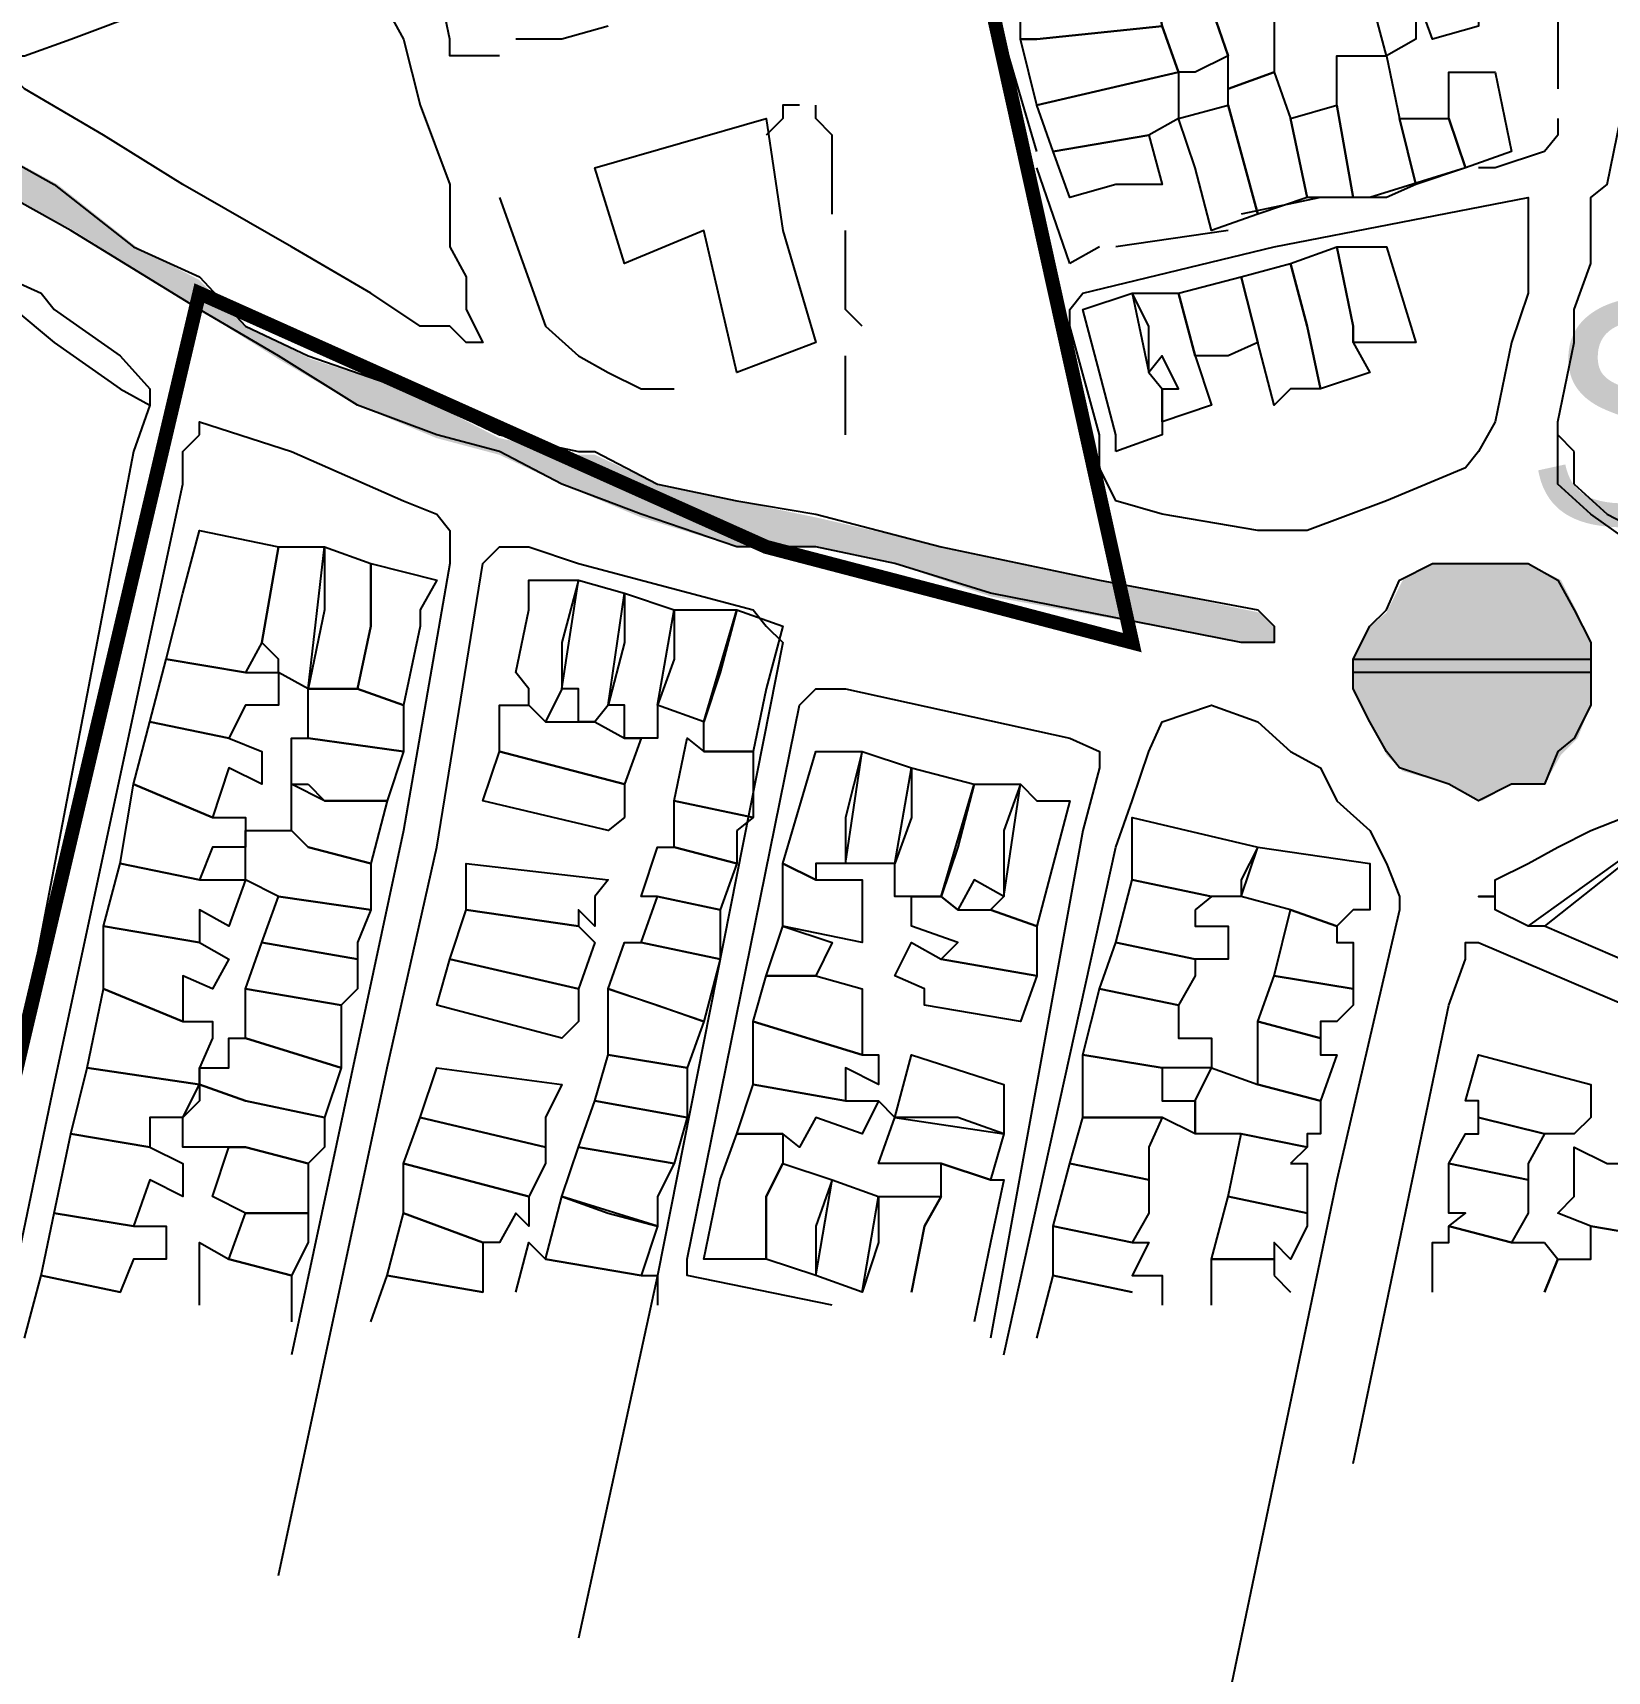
# Model space of a CAD drawing. Header units: millimetres. Extents: x -3588 to 75209, y -3737 to 38254.
# Drawn here: x 5674.7 to 5809.5, y 5029.5 to 5169.8 of the extents above; entities that cross this region are included whole.
import ezdxf

# ---------------------------------------------------------------- set-up
doc = ezdxf.new("R2010")
doc.units = ezdxf.units.MM
for name, color, linetype in [('H', 250, 'Continuous'), ('P', 253, 'Continuous'), ('T', 7, 'Continuous')]:
    doc.layers.add(name, color=color, linetype=linetype)

msp = doc.modelspace()

# ---------------------------------------------------------------- hatches: boundary and pattern name
at = {"layer": 'H', "linetype": 'Continuous'}
for points in [[(5645.514, 5171.788), (5636.2, 5175.741), (5626.597, 5181.102), (5611.65, 5189.28), (5600.911, 5196.065), (5592.734, 5200.29), (5583.419, 5205.652), (5572.409, 5212.437), (5565.623, 5216.39), (5558.854, 5219.207), (5552.084, 5223.16), (5552.084, 5224.568), (5552.084, 5225.976), (5553.492, 5225.976), (5563.095, 5220.615), (5572.409, 5214.966), (5575.225, 5213.845), (5583.419, 5208.196), (5591.325, 5204.243), (5602.32, 5198.882), (5611.65, 5193.521), (5619.828, 5189.28), (5630.838, 5182.51), (5637.608, 5178.557), (5648.346, 5173.196), (5655.116, 5168.955), (5661.886, 5165.002), (5676.849, 5156.824), (5683.619, 5151.463), (5688.996, 5148.63), (5692.949, 5144.677), (5698.582, 5141.861), (5706.488, 5139.316), (5714.682, 5135.091), (5721.451, 5133.667), (5722.86, 5133.667), (5728.221, 5131.138), (5735.007, 5129.714), (5741.776, 5128.306), (5752.787, 5125.777), (5766.342, 5122.944), (5779.881, 5120.128), (5781.017, 5118.991), (5781.017, 5117.583), (5778.473, 5117.583), (5756.74, 5121.536), (5748.546, 5124.353), (5741.776, 5125.777), (5735.007, 5125.777), (5726.813, 5128.306), (5720.043, 5131.138), (5714.682, 5133.667), (5709.321, 5135.091), (5702.535, 5137.908), (5695.765, 5141.861), (5688.996, 5146.102), (5678.257, 5152.871), (5665.838, 5159.641), (5660.477, 5162.185), (5655.116, 5166.426), (5645.514, 5171.788), (5645.514, 5171.788)], [(5801.342, 5124.353), (5802.75, 5124.353), (5805.567, 5122.944), (5806.991, 5120.128), (5808.112, 5117.583), (5808.112, 5116.175), (5808.112, 5114.766), (5808.112, 5112.222), (5806.991, 5109.389), (5805.567, 5107.981), (5804.159, 5105.452), (5801.342, 5105.452), (5798.797, 5104.028), (5795.981, 5105.452), (5792.028, 5106.573), (5790.619, 5107.981), (5789.195, 5110.814), (5787.787, 5113.342), (5787.787, 5114.766), (5787.787, 5116.175), (5789.195, 5118.991), (5790.619, 5120.128), (5792.028, 5122.944), (5794.572, 5124.353), (5795.981, 5124.353), (5798.797, 5124.353), (5801.342, 5124.353), (5801.342, 5124.353)]]:
    msp.add_hatch(color=256, dxfattribs=at).paths.add_polyline_path(points)

# ---------------------------------------------------------------- linework, layer by layer
at = {"layer": 'P', "const_width": 1.2}
for points in [[(5602.048, 5445.595), (5603.456, 5438.826), (5604.864, 5434.585), (5606.273, 5432.056), (5608.817, 5427.815), (5613.058, 5423.862), (5615.587, 5421.045), (5618.419, 5417.093), (5622.372, 5415.684), (5625.189, 5414.26), (5629.142, 5415.684), (5637.336, 5417.093), (5648.346, 5419.909), (5660.477, 5422.454), (5696.886, 5430.648), (5696.886, 5432.056), (5699.718, 5432.056), (5699.718, 5430.648), (5699.718, 5427.815), (5725.404, 5314.061), (5768.87, 5117.583), (5737.535, 5125.777), (5688.996, 5147.51), (5667.247, 5055.201)], [(5667.247, 5055.201), (5688.996, 5147.51), (5737.535, 5125.777), (5768.87, 5117.583), (5725.404, 5314.061)]]:
    msp.add_lwpolyline(points, dxfattribs=at)
at = {"layer": 'P'}
for points in [[(5798.509, 5171.788), (5798.509, 5170.363), (5794.572, 5169.243), (5793.148, 5173.196), (5791.74, 5179.966), (5795.981, 5181.374), (5797.389, 5181.374), (5798.509, 5171.788)], [(5793.148, 5173.196), (5793.148, 5169.243), (5790.619, 5167.835), (5789.195, 5173.196), (5787.787, 5178.557), (5791.74, 5179.966), (5793.148, 5173.196)], [(5781.017, 5171.788), (5781.017, 5166.426), (5777.064, 5165.002), (5777.064, 5167.835), (5774.248, 5176.013), (5779.609, 5177.149), (5781.017, 5171.788)], [(5760.693, 5169.243), (5759.284, 5169.243), (5759.284, 5173.196), (5770.295, 5176.013), (5771.415, 5170.363), (5760.693, 5169.243)], [(5774.248, 5166.426), (5772.823, 5166.426), (5771.415, 5170.363), (5770.295, 5176.013), (5774.248, 5176.013), (5777.064, 5167.835), (5774.248, 5166.426)], [(5711.849, 5167.835), (5710.441, 5167.835), (5710.441, 5169.243), (5709.321, 5174.604)], [(5805.295, 5173.196), (5805.295, 5167.835), (5805.295, 5165.002)], [(5710.441, 5144.677), (5707.896, 5144.677), (5703.671, 5147.51), (5696.886, 5151.463), (5687.572, 5156.824), (5680.802, 5161.049), (5674.032, 5165.002), (5672.624, 5166.426), (5672.624, 5167.835), (5674.032, 5167.835), (5677.985, 5169.243), (5684.755, 5171.788)], [(5705.08, 5171.788), (5706.488, 5169.243), (5707.896, 5163.594), (5710.441, 5156.824), (5710.441, 5151.463), (5711.849, 5148.918), (5711.849, 5146.102), (5713.273, 5143.269), (5711.849, 5143.269), (5710.441, 5144.677)], [(5723.996, 5170.363), (5720.043, 5169.243), (5716.09, 5169.243)], [(5760.693, 5163.594), (5759.284, 5169.243), (5760.693, 5169.243), (5771.415, 5170.363), (5772.823, 5166.426), (5760.693, 5163.594)], [(5760.693, 5159.641), (5757.86, 5169.243)], [(5812.064, 5125.777), (5808.112, 5128.594), (5805.295, 5131.138), (5805.295, 5132.547), (5805.295, 5133.955), (5805.295, 5135.363), (5805.295, 5136.499), (5806.703, 5143.269), (5806.703, 5146.102), (5808.112, 5150.039), (5808.112, 5155.688), (5809.52, 5156.824), (5812.064, 5169.243)], [(5714.682, 5167.835), (5711.849, 5167.835)], [(5790.619, 5155.688), (5787.787, 5155.688), (5786.378, 5163.594), (5786.378, 5167.835), (5790.619, 5167.835), (5791.74, 5162.474), (5793.148, 5156.824), (5790.619, 5155.688)], [(5772.823, 5165.002), (5772.823, 5163.594), (5772.823, 5162.474), (5770.295, 5161.049), (5762.101, 5159.641), (5760.693, 5163.594), (5772.823, 5166.426), (5772.823, 5165.002)], [(5782.426, 5162.474), (5783.834, 5155.688), (5779.609, 5154.28), (5777.064, 5163.594), (5777.064, 5165.002), (5781.017, 5166.426), (5782.426, 5162.474)], [(5801.342, 5159.641), (5797.389, 5158.233), (5795.981, 5162.474), (5795.981, 5166.426), (5799.934, 5166.426), (5801.342, 5159.641)], [(5661.886, 5165.002), (5676.561, 5156.824), (5683.347, 5151.463), (5688.996, 5148.918), (5692.949, 5144.677), (5698.31, 5142.149), (5706.488, 5139.316), (5714.682, 5135.363), (5721.451, 5133.955), (5722.86, 5133.955), (5728.221, 5131.138), (5735.007, 5129.714), (5741.776, 5128.594), (5752.499, 5125.777), (5766.054, 5122.944), (5779.609, 5120.4), (5781.017, 5118.991), (5781.017, 5117.583), (5778.185, 5117.583), (5756.74, 5121.824), (5748.546, 5124.353), (5741.776, 5125.777), (5735.007, 5125.777), (5726.813, 5128.594), (5720.043, 5131.138), (5714.682, 5133.955), (5709.321, 5135.363), (5702.535, 5137.908), (5695.765, 5142.149), (5688.996, 5146.102), (5677.985, 5152.871), (5665.838, 5159.641)], [(5640.153, 5163.594), (5640.153, 5161.049), (5646.922, 5158.233), (5652.299, 5154.28), (5657.661, 5156.824), (5661.886, 5155.688), (5663.022, 5154.28), (5669.791, 5150.039), (5675.441, 5147.51), (5676.561, 5146.102), (5682.21, 5142.149), (5684.755, 5139.316), (5684.755, 5137.908), (5683.347, 5133.955), (5674.032, 5085.128), (5674.032, 5082.295), (5672.624, 5082.295), (5664.43, 5040.525)], [(5740.368, 5163.594), (5738.959, 5163.594), (5738.959, 5162.474), (5737.535, 5161.049)], [(5743.184, 5154.28), (5743.184, 5158.233), (5743.184, 5161.049), (5741.776, 5162.474), (5741.776, 5163.594)], [(5779.609, 5154.28), (5775.656, 5152.871), (5774.248, 5158.233), (5772.823, 5162.474), (5777.064, 5163.594), (5779.609, 5154.28)], [(5786.378, 5155.688), (5783.834, 5155.688), (5782.426, 5162.474), (5786.378, 5163.594), (5787.787, 5155.688), (5786.378, 5155.688)], [(5738.959, 5152.871), (5741.776, 5143.269), (5735.007, 5140.724), (5732.174, 5152.871), (5725.404, 5150.039), (5722.86, 5158.233), (5737.535, 5162.474), (5738.959, 5152.871)], [(5797.389, 5158.233), (5793.148, 5156.824), (5791.74, 5162.474), (5795.981, 5162.474), (5797.389, 5158.233)], [(5805.295, 5162.474), (5805.295, 5161.049), (5804.159, 5159.641), (5799.934, 5158.233), (5798.509, 5158.233)], [(5767.462, 5156.824), (5763.509, 5155.688), (5762.101, 5159.641), (5770.295, 5161.049), (5771.415, 5156.824), (5767.462, 5156.824)], [(5763.509, 5150.039), (5760.693, 5158.233)], [(5797.389, 5158.233), (5789.195, 5155.688)], [(5656.236, 5154.28), (5656.236, 5155.688), (5657.661, 5155.688), (5661.886, 5152.871), (5669.791, 5148.918), (5676.561, 5143.269), (5682.21, 5139.316), (5684.755, 5137.908)], [(5714.682, 5155.688), (5718.635, 5144.677), (5721.451, 5142.149), (5723.996, 5140.724), (5726.813, 5139.316), (5729.645, 5139.316)], [(5802.75, 5147.51), (5801.342, 5143.269), (5799.934, 5136.499), (5798.509, 5133.955), (5797.389, 5132.547), (5790.619, 5129.714), (5783.834, 5127.185), (5779.609, 5127.185), (5771.415, 5128.594), (5767.462, 5129.714), (5766.054, 5132.547), (5766.054, 5133.955), (5766.054, 5135.363), (5763.509, 5144.677), (5763.509, 5146.102), (5764.645, 5147.51), (5781.017, 5151.463), (5802.75, 5155.688), (5802.75, 5150.039), (5802.75, 5147.51)], [(5786.378, 5155.688), (5784.97, 5155.688), (5778.185, 5154.28)], [(5745.729, 5144.677), (5744.321, 5146.102), (5744.321, 5151.463), (5744.321, 5152.871)], [(5777.064, 5152.871), (5767.462, 5151.463)], [(5766.054, 5151.463), (5763.509, 5150.039)], [(5787.787, 5143.269), (5789.195, 5140.724), (5784.97, 5139.316), (5783.834, 5144.677), (5782.426, 5150.039), (5786.378, 5151.463), (5787.787, 5144.677), (5787.787, 5143.269)], [(5790.619, 5143.269), (5787.787, 5143.269), (5787.787, 5144.677), (5786.378, 5151.463), (5790.619, 5151.463), (5793.148, 5143.269), (5790.619, 5143.269)], [(5777.064, 5142.149), (5774.248, 5142.149), (5772.823, 5147.51), (5778.185, 5148.918), (5779.609, 5143.269), (5777.064, 5142.149)], [(5782.426, 5139.316), (5781.017, 5137.908), (5779.609, 5143.269), (5778.185, 5148.918), (5782.426, 5150.039), (5783.834, 5144.677), (5784.97, 5139.316), (5782.426, 5139.316)], [(5767.462, 5133.955), (5767.462, 5135.363), (5766.054, 5140.724), (5764.645, 5146.102), (5768.87, 5147.51), (5770.295, 5140.724), (5771.415, 5139.316), (5771.415, 5136.499), (5771.415, 5135.363), (5767.462, 5133.955)], [(5770.295, 5144.677), (5768.87, 5147.51), (5772.823, 5147.51), (5774.248, 5142.149), (5775.656, 5137.908), (5771.415, 5136.499), (5771.415, 5139.316), (5772.823, 5139.316), (5771.415, 5142.149), (5770.295, 5140.724), (5770.295, 5144.677)], [(5744.321, 5135.363), (5744.321, 5137.908), (5744.321, 5140.724), (5744.321, 5142.149)], [(5688.996, 5135.363), (5688.996, 5136.499), (5696.886, 5133.955), (5706.488, 5129.714), (5709.321, 5128.594), (5710.441, 5127.185), (5710.441, 5125.777), (5710.441, 5124.353), (5706.488, 5101.499), (5696.886, 5056.609)], [(5671.2, 5054.064), (5676.561, 5079.75), (5687.572, 5131.138), (5687.572, 5133.955), (5688.996, 5135.363)], [(5806.703, 5133.955), (5805.295, 5135.363)], [(5806.703, 5131.138), (5806.703, 5133.955)], [(5806.703, 5131.138), (5809.52, 5128.594), (5814.897, 5125.777)], [(5687.572, 5121.824), (5688.996, 5127.185), (5695.765, 5125.777), (5694.357, 5117.583), (5692.949, 5115.039), (5686.163, 5116.175), (5687.572, 5121.824)], [(5699.718, 5120.4), (5698.31, 5113.63), (5695.765, 5115.039), (5695.765, 5116.175), (5694.357, 5117.583), (5695.765, 5125.777), (5699.718, 5125.777), (5699.718, 5120.4)], [(5695.765, 5037.693), (5705.08, 5081.175), (5709.321, 5100.075), (5713.273, 5124.353), (5714.682, 5125.777), (5717.21, 5125.777), (5721.451, 5124.353), (5736.415, 5120.4), (5737.535, 5118.991), (5738.959, 5117.583), (5728.221, 5063.379), (5721.451, 5032.331)], [(5703.671, 5121.824), (5703.671, 5118.991), (5702.535, 5113.63), (5698.31, 5113.63), (5699.718, 5125.777), (5703.671, 5124.353), (5703.671, 5121.824)], [(5707.896, 5120.4), (5707.896, 5118.991), (5706.488, 5112.222), (5702.535, 5113.63), (5703.671, 5118.991), (5703.671, 5124.353), (5709.321, 5122.944), (5707.896, 5120.4)], [(5801.342, 5124.353), (5802.75, 5124.353), (5805.295, 5122.944), (5806.703, 5120.4), (5808.112, 5117.583), (5808.112, 5116.175), (5808.112, 5115.039), (5808.112, 5112.222), (5806.703, 5109.389), (5805.295, 5108.269), (5804.159, 5105.452), (5801.342, 5105.452), (5798.509, 5104.028), (5795.981, 5105.452), (5791.74, 5106.861), (5790.619, 5108.269), (5789.195, 5110.814), (5787.787, 5113.63), (5787.787, 5115.039), (5787.787, 5116.175), (5789.195, 5118.991), (5790.619, 5120.4), (5791.74, 5122.944), (5794.572, 5124.353), (5795.981, 5124.353), (5798.509, 5124.353), (5801.342, 5124.353)], [(5720.043, 5117.583), (5720.043, 5113.63), (5718.635, 5110.814), (5717.21, 5112.222), (5717.21, 5113.63), (5716.09, 5115.039), (5717.21, 5120.4), (5717.21, 5122.944), (5721.451, 5122.944), (5720.043, 5117.583)], [(5725.404, 5117.583), (5723.996, 5112.222), (5722.86, 5110.814), (5721.451, 5110.814), (5721.451, 5113.63), (5720.043, 5113.63), (5721.451, 5122.944), (5725.404, 5121.824), (5725.404, 5117.583)], [(5729.645, 5116.175), (5728.221, 5112.222), (5728.221, 5109.389), (5726.813, 5109.389), (5725.404, 5109.389), (5725.404, 5112.222), (5723.996, 5112.222), (5725.404, 5121.824), (5729.645, 5120.4), (5729.645, 5116.175)], [(5733.598, 5115.039), (5732.174, 5110.814), (5728.221, 5112.222), (5729.645, 5120.4), (5735.007, 5120.4), (5733.598, 5115.039)], [(5737.535, 5113.63), (5736.415, 5108.269), (5732.174, 5108.269), (5732.174, 5110.814), (5735.007, 5120.4), (5738.959, 5118.991), (5737.535, 5113.63)], [(5692.949, 5115.039), (5695.765, 5115.039), (5695.765, 5112.222), (5692.949, 5112.222), (5691.524, 5109.389), (5684.755, 5110.814), (5686.163, 5116.175), (5692.949, 5115.039)], [(5787.787, 5116.175), (5808.112, 5116.175)], [(5808.112, 5115.039), (5787.787, 5115.039)], [(5706.488, 5110.814), (5706.488, 5108.269), (5698.31, 5109.389), (5698.31, 5113.63), (5702.535, 5113.63), (5706.488, 5112.222), (5706.488, 5110.814)], [(5743.184, 5060.85), (5730.766, 5063.379), (5730.766, 5064.803), (5740.368, 5112.222), (5741.776, 5113.63), (5744.321, 5113.63), (5763.509, 5109.389), (5766.054, 5108.269), (5766.054, 5106.861), (5764.645, 5101.499), (5756.74, 5058.017)], [(5717.21, 5112.222), (5718.635, 5110.814), (5721.451, 5110.814), (5722.86, 5110.814), (5725.404, 5109.389), (5726.813, 5109.389), (5725.404, 5105.452), (5714.682, 5108.269), (5714.682, 5112.222), (5717.21, 5112.222)], [(5757.86, 5056.609), (5767.462, 5100.075), (5768.87, 5104.028), (5770.295, 5108.269), (5771.415, 5110.814), (5775.656, 5112.222), (5779.609, 5110.814), (5782.426, 5108.269), (5784.97, 5106.861), (5786.378, 5104.028), (5789.195, 5101.499), (5790.619, 5098.667), (5791.74, 5095.85), (5791.74, 5094.714), (5786.378, 5071.572), (5775.656, 5020.2)], [(5691.524, 5109.389), (5694.357, 5108.269), (5694.357, 5105.452), (5691.524, 5106.861), (5690.116, 5102.62), (5683.347, 5105.452), (5684.755, 5110.814), (5691.524, 5109.389)], [(5698.31, 5109.389), (5706.488, 5108.269), (5705.08, 5104.028), (5699.718, 5104.028), (5696.886, 5105.452), (5696.886, 5109.389), (5698.31, 5109.389)], [(5725.404, 5102.62), (5723.996, 5101.499), (5713.273, 5104.028), (5714.682, 5108.269), (5725.404, 5105.452), (5725.404, 5102.62)], [(5732.174, 5108.269), (5736.415, 5108.269), (5736.415, 5104.028), (5736.415, 5102.62), (5729.645, 5104.028), (5730.766, 5109.389), (5732.174, 5108.269)], [(5744.321, 5102.62), (5744.321, 5098.667), (5741.776, 5098.667), (5741.776, 5097.258), (5738.959, 5098.667), (5741.776, 5108.269), (5745.729, 5108.269), (5744.321, 5102.62)], [(5749.97, 5102.62), (5748.546, 5098.667), (5744.321, 5098.667), (5745.729, 5108.269), (5749.97, 5106.861), (5749.97, 5102.62)], [(5802.75, 5093.305), (5817.714, 5104.028), (5814.897, 5109.389)], [(5753.923, 5100.075), (5752.499, 5095.85), (5749.97, 5095.85), (5748.546, 5095.85), (5748.546, 5098.667), (5749.97, 5106.861), (5755.331, 5105.452), (5753.923, 5100.075)], [(5690.116, 5102.62), (5692.949, 5102.62), (5692.949, 5101.499), (5692.949, 5100.075), (5690.116, 5100.075), (5688.996, 5097.258), (5682.21, 5098.667), (5683.347, 5105.452), (5690.116, 5102.62)], [(5698.31, 5105.452), (5699.718, 5104.028), (5705.08, 5104.028), (5703.671, 5098.667), (5698.31, 5100.075), (5696.886, 5101.499), (5696.886, 5105.452), (5698.31, 5105.452)], [(5757.86, 5101.499), (5757.86, 5095.85), (5755.331, 5097.258), (5753.923, 5094.714), (5752.499, 5095.85), (5755.331, 5105.452), (5759.284, 5105.452), (5757.86, 5101.499)], [(5760.693, 5104.028), (5763.509, 5104.028), (5760.693, 5093.305), (5756.74, 5094.714), (5757.86, 5095.85), (5759.284, 5105.452), (5760.693, 5104.028)], [(5735.007, 5101.499), (5735.007, 5098.667), (5729.645, 5100.075), (5729.645, 5104.028), (5736.415, 5102.62), (5735.007, 5101.499)], [(5817.714, 5104.028), (5804.159, 5093.305)], [(5778.185, 5097.258), (5778.185, 5095.85), (5775.656, 5095.85), (5768.87, 5097.258), (5768.87, 5102.62), (5779.609, 5100.075), (5778.185, 5097.258)], [(5823.075, 5085.128), (5804.159, 5093.305), (5802.75, 5093.305), (5799.934, 5094.714), (5799.934, 5095.85), (5798.509, 5095.85), (5799.934, 5095.85), (5799.934, 5097.258), (5802.75, 5098.667), (5805.295, 5100.075), (5808.112, 5101.499), (5810.944, 5102.62)], [(5696.886, 5101.499), (5698.31, 5100.075), (5703.671, 5098.667), (5703.671, 5094.714), (5695.765, 5095.85), (5692.949, 5097.258), (5692.949, 5098.667), (5692.949, 5100.075), (5692.949, 5101.499), (5696.886, 5101.499)], [(5729.645, 5100.075), (5735.007, 5098.667), (5733.598, 5094.714), (5728.221, 5095.85), (5726.813, 5095.85), (5728.221, 5100.075), (5729.645, 5100.075)], [(5787.787, 5094.714), (5786.378, 5093.305), (5782.426, 5094.714), (5778.185, 5095.85), (5779.609, 5100.075), (5789.195, 5098.667), (5789.195, 5094.714), (5787.787, 5094.714)], [(5688.996, 5097.258), (5692.949, 5097.258), (5691.524, 5093.305), (5688.996, 5094.714), (5688.996, 5091.897), (5680.802, 5093.305), (5682.21, 5098.667), (5688.996, 5097.258)], [(5722.86, 5095.85), (5722.86, 5093.305), (5721.451, 5094.714), (5721.451, 5093.305), (5711.849, 5094.714), (5711.849, 5098.667), (5723.996, 5097.258), (5722.86, 5095.85)], [(5741.776, 5097.258), (5744.321, 5097.258), (5745.729, 5097.258), (5745.729, 5091.897), (5738.959, 5093.305), (5738.959, 5098.667), (5741.776, 5097.258)], [(5774.248, 5094.714), (5774.248, 5093.305), (5777.064, 5093.305), (5777.064, 5090.489), (5774.248, 5090.489), (5767.462, 5091.897), (5768.87, 5097.258), (5775.656, 5095.85), (5774.248, 5094.714)], [(5702.535, 5091.897), (5702.535, 5090.489), (5694.357, 5091.897), (5695.765, 5095.85), (5703.671, 5094.714), (5702.535, 5091.897)], [(5733.598, 5091.897), (5733.598, 5090.489), (5726.813, 5091.897), (5728.221, 5095.85), (5733.598, 5094.714), (5733.598, 5091.897)], [(5752.499, 5095.85), (5753.923, 5094.714), (5756.74, 5094.714), (5760.693, 5093.305), (5760.693, 5089.064), (5752.499, 5090.489), (5753.923, 5091.897), (5749.97, 5093.305), (5749.97, 5095.85), (5752.499, 5095.85)], [(5721.451, 5093.305), (5722.86, 5091.897), (5721.451, 5087.944), (5710.441, 5090.489), (5711.849, 5094.714), (5721.451, 5093.305)], [(5786.378, 5093.305), (5786.378, 5091.897), (5787.787, 5091.897), (5787.787, 5087.944), (5781.017, 5089.064), (5782.426, 5094.714), (5786.378, 5093.305)], [(5688.996, 5091.897), (5691.524, 5090.489), (5690.116, 5087.944), (5687.572, 5089.064), (5687.572, 5085.128), (5680.802, 5087.944), (5680.802, 5093.305), (5688.996, 5091.897)], [(5740.368, 5089.064), (5737.535, 5089.064), (5738.959, 5093.305), (5743.184, 5091.897), (5741.776, 5089.064), (5740.368, 5089.064)], [(5702.535, 5087.944), (5701.127, 5086.536), (5692.949, 5087.944), (5694.357, 5091.897), (5702.535, 5090.489), (5702.535, 5087.944)], [(5726.813, 5091.897), (5733.598, 5090.489), (5732.174, 5085.128), (5723.996, 5087.944), (5725.404, 5091.897), (5726.813, 5091.897)], [(5752.499, 5090.489), (5760.693, 5089.064), (5759.284, 5085.128), (5751.09, 5086.536), (5751.09, 5087.944), (5748.546, 5089.064), (5749.97, 5091.897), (5752.499, 5090.489)], [(5774.248, 5089.064), (5772.823, 5086.536), (5766.054, 5087.944), (5767.462, 5091.897), (5774.248, 5090.489), (5774.248, 5089.064)], [(5787.787, 5047.295), (5795.981, 5086.536), (5797.389, 5090.489), (5797.389, 5091.897), (5798.509, 5091.897), (5817.714, 5083.703), (5818.834, 5082.295), (5820.258, 5079.75), (5818.834, 5078.342), (5817.714, 5064.803), (5810.944, 5037.693)], [(5721.451, 5085.128), (5720.043, 5083.703), (5709.321, 5086.536), (5710.441, 5090.489), (5721.451, 5087.944), (5721.451, 5085.128)], [(5741.776, 5089.064), (5745.729, 5087.944), (5745.729, 5082.295), (5736.415, 5085.128), (5737.535, 5089.064), (5741.776, 5089.064)], [(5787.787, 5086.536), (5786.378, 5085.128), (5784.97, 5085.128), (5784.97, 5083.703), (5779.609, 5085.128), (5781.017, 5089.064), (5787.787, 5087.944), (5787.787, 5086.536)], [(5687.572, 5085.128), (5690.116, 5085.128), (5690.116, 5083.703), (5688.996, 5081.175), (5688.996, 5079.75), (5679.394, 5081.175), (5680.802, 5087.944), (5687.572, 5085.128)], [(5701.127, 5083.703), (5701.127, 5081.175), (5692.949, 5083.703), (5692.949, 5087.944), (5701.127, 5086.536), (5701.127, 5083.703)], [(5728.221, 5086.536), (5732.174, 5085.128), (5730.766, 5081.175), (5723.996, 5082.295), (5723.996, 5087.944), (5728.221, 5086.536)], [(5772.823, 5085.128), (5772.823, 5083.703), (5775.656, 5083.703), (5775.656, 5081.175), (5771.415, 5081.175), (5764.645, 5082.295), (5766.054, 5087.944), (5772.823, 5086.536), (5772.823, 5085.128)], [(5745.729, 5082.295), (5747.137, 5082.295), (5747.137, 5079.75), (5744.321, 5081.175), (5744.321, 5078.342), (5736.415, 5079.75), (5736.415, 5085.128), (5745.729, 5082.295)], [(5784.97, 5083.703), (5784.97, 5082.295), (5786.378, 5082.295), (5784.97, 5078.342), (5779.609, 5079.75), (5779.609, 5085.128), (5784.97, 5083.703)], [(5692.949, 5083.703), (5701.127, 5081.175), (5699.718, 5076.934), (5692.949, 5078.342), (5688.996, 5079.75), (5688.996, 5081.175), (5691.524, 5081.175), (5691.524, 5083.703), (5692.949, 5083.703)], [(5730.766, 5081.175), (5730.766, 5076.934), (5722.86, 5078.342), (5723.996, 5082.295), (5730.766, 5081.175)], [(5753.923, 5076.934), (5748.546, 5076.934), (5749.97, 5082.295), (5757.86, 5079.75), (5757.86, 5075.525), (5753.923, 5076.934)], [(5771.415, 5079.75), (5771.415, 5078.342), (5774.248, 5078.342), (5774.248, 5075.525), (5771.415, 5076.934), (5764.645, 5076.934), (5764.645, 5082.295), (5771.415, 5081.175), (5771.415, 5079.75)], [(5808.112, 5076.934), (5806.703, 5075.525), (5804.159, 5075.525), (5798.509, 5076.934), (5798.509, 5078.342), (5797.389, 5078.342), (5798.509, 5082.295), (5808.112, 5079.75), (5808.112, 5076.934)], [(5688.996, 5078.342), (5687.572, 5076.934), (5684.755, 5076.934), (5684.755, 5074.389), (5677.985, 5075.525), (5679.394, 5081.175), (5688.996, 5079.75), (5688.996, 5078.342)], [(5718.635, 5076.934), (5718.635, 5074.389), (5707.896, 5076.934), (5709.321, 5081.175), (5720.043, 5079.75), (5718.635, 5076.934)], [(5779.609, 5079.75), (5784.97, 5078.342), (5784.97, 5075.525), (5783.834, 5075.525), (5783.834, 5074.389), (5778.185, 5075.525), (5774.248, 5075.525), (5774.248, 5078.342), (5775.656, 5081.175), (5779.609, 5079.75)], [(5699.718, 5074.389), (5698.31, 5072.981), (5692.949, 5074.389), (5691.524, 5074.389), (5687.572, 5074.389), (5687.572, 5076.934), (5688.996, 5079.75), (5692.949, 5078.342), (5699.718, 5076.934), (5699.718, 5074.389)], [(5744.321, 5078.342), (5747.137, 5078.342), (5745.729, 5075.525), (5741.776, 5076.934), (5740.368, 5074.389), (5738.959, 5075.525), (5735.007, 5075.525), (5736.415, 5079.75), (5744.321, 5078.342)], [(5722.86, 5078.342), (5730.766, 5076.934), (5729.645, 5072.981), (5721.451, 5074.389), (5722.86, 5078.342)], [(5748.546, 5076.934), (5757.86, 5075.525), (5756.74, 5071.572), (5752.499, 5072.981), (5748.546, 5072.981), (5747.137, 5072.981), (5748.546, 5076.934), (5747.137, 5078.342), (5748.546, 5076.934)], [(5718.635, 5072.981), (5717.21, 5070.164), (5706.488, 5072.981), (5707.896, 5076.934), (5718.635, 5074.389), (5718.635, 5072.981)], [(5770.295, 5074.389), (5770.295, 5071.572), (5763.509, 5072.981), (5764.645, 5076.934), (5771.415, 5076.934), (5770.295, 5074.389)], [(5802.75, 5072.981), (5802.75, 5071.572), (5795.981, 5072.981), (5797.389, 5075.525), (5798.509, 5075.525), (5798.509, 5076.934), (5804.159, 5075.525), (5802.75, 5072.981)], [(5684.755, 5074.389), (5687.572, 5072.981), (5687.572, 5070.164), (5684.755, 5071.572), (5683.347, 5067.619), (5676.561, 5068.74), (5677.985, 5075.525), (5684.755, 5074.389)], [(5733.598, 5071.572), (5735.007, 5075.525), (5738.959, 5075.525), (5738.959, 5072.981), (5737.535, 5070.164), (5737.535, 5064.803), (5732.174, 5064.803), (5733.598, 5071.572)], [(5782.426, 5072.981), (5783.834, 5072.981), (5783.834, 5068.74), (5777.064, 5070.164), (5778.185, 5075.525), (5783.834, 5074.389), (5782.426, 5072.981)], [(5698.31, 5070.164), (5698.31, 5068.74), (5692.949, 5068.74), (5690.116, 5070.164), (5691.524, 5074.389), (5692.949, 5074.389), (5698.31, 5072.981), (5698.31, 5070.164)], [(5728.221, 5070.164), (5728.221, 5068.74), (5728.221, 5067.619), (5720.043, 5070.164), (5721.451, 5074.389), (5729.645, 5072.981), (5728.221, 5070.164)], [(5816.305, 5068.74), (5816.305, 5066.211), (5808.112, 5067.619), (5805.295, 5068.74), (5806.703, 5070.164), (5806.703, 5071.572), (5806.703, 5074.389), (5809.52, 5072.981), (5816.305, 5072.981), (5816.305, 5068.74)], [(5717.21, 5068.74), (5717.21, 5067.619), (5716.09, 5068.74), (5714.682, 5066.211), (5713.273, 5066.211), (5706.488, 5068.74), (5706.488, 5072.981), (5717.21, 5070.164), (5717.21, 5068.74)], [(5741.776, 5067.619), (5741.776, 5063.379), (5737.535, 5064.803), (5737.535, 5070.164), (5738.959, 5072.981), (5743.184, 5071.572), (5741.776, 5067.619)], [(5749.97, 5061.97), (5751.09, 5067.619), (5752.499, 5070.164), (5752.499, 5072.981), (5756.74, 5071.572), (5757.86, 5071.572), (5756.74, 5066.211)], [(5770.295, 5068.74), (5768.87, 5066.211), (5762.101, 5067.619), (5763.509, 5072.981), (5770.295, 5071.572), (5770.295, 5068.74)], [(5802.75, 5068.74), (5801.342, 5066.211), (5795.981, 5067.619), (5797.389, 5068.74), (5795.981, 5068.74), (5795.981, 5072.981), (5802.75, 5071.572), (5802.75, 5068.74)], [(5747.137, 5066.211), (5745.729, 5061.97), (5741.776, 5063.379), (5743.184, 5071.572), (5747.137, 5070.164), (5747.137, 5066.211)], [(5723.996, 5068.74), (5728.221, 5067.619), (5726.813, 5063.379), (5718.635, 5064.803), (5720.043, 5070.164), (5723.996, 5068.74)], [(5745.729, 5061.97), (5747.137, 5070.164), (5752.499, 5070.164), (5751.09, 5067.619), (5749.97, 5061.97)], [(5783.834, 5067.619), (5782.426, 5064.803), (5781.017, 5066.211), (5781.017, 5064.803), (5775.656, 5064.803), (5777.064, 5070.164), (5783.834, 5068.74), (5783.834, 5067.619)], [(5683.347, 5067.619), (5686.163, 5067.619), (5686.163, 5066.211), (5686.163, 5064.803), (5683.347, 5064.803), (5682.21, 5061.97), (5675.441, 5063.379), (5676.561, 5068.74), (5683.347, 5067.619)], [(5698.31, 5066.211), (5696.886, 5063.379), (5691.524, 5064.803), (5692.949, 5068.74), (5698.31, 5068.74), (5698.31, 5066.211)], [(5713.273, 5064.803), (5713.273, 5061.97), (5705.08, 5063.379), (5706.488, 5068.74), (5713.273, 5066.211), (5713.273, 5064.803)], [(5768.87, 5061.97), (5762.101, 5063.379), (5762.101, 5067.619), (5768.87, 5066.211)], [(5794.572, 5061.97), (5794.572, 5066.211), (5795.981, 5066.211), (5795.981, 5067.619), (5801.342, 5066.211), (5804.159, 5066.211)], [(5804.159, 5061.97), (5805.295, 5064.803), (5808.112, 5064.803), (5808.112, 5067.619), (5816.305, 5066.211), (5814.897, 5063.379)], [(5688.996, 5060.85), (5688.996, 5066.211), (5691.524, 5064.803)], [(5716.09, 5061.97), (5717.21, 5066.211), (5718.635, 5064.803), (5726.813, 5063.379), (5728.221, 5063.379), (5728.221, 5060.85)], [(5756.74, 5066.211), (5755.331, 5059.426)], [(5768.87, 5066.211), (5770.295, 5066.211), (5768.87, 5063.379), (5771.415, 5063.379), (5771.415, 5060.85)], [(5804.159, 5066.211), (5805.295, 5064.803), (5804.159, 5061.97)], [(5691.524, 5064.803), (5696.886, 5063.379), (5696.886, 5059.426)], [(5775.656, 5060.85), (5775.656, 5064.803), (5781.017, 5064.803), (5781.017, 5063.379)], [(5674.032, 5058.017), (5675.441, 5063.379), (5682.21, 5061.97)], [(5703.671, 5059.426), (5705.08, 5063.379), (5713.273, 5061.97)], [(5760.693, 5058.017), (5762.101, 5063.379), (5768.87, 5061.97)], [(5781.017, 5063.379), (5782.426, 5061.97)]]:
    msp.add_lwpolyline(points, dxfattribs=at)

# ---------------------------------------------------------------- texts
at = {"layer": 'T', "insert": (5802.862, 5146.934), "char_height": 19.20446, "attachment_point": 1}
msp.add_mtext('{\\fArial|b0|i1|c0|p18;SAN CAYETANO}', dxfattribs=at)

doc.saveas('drawing.dxf')
